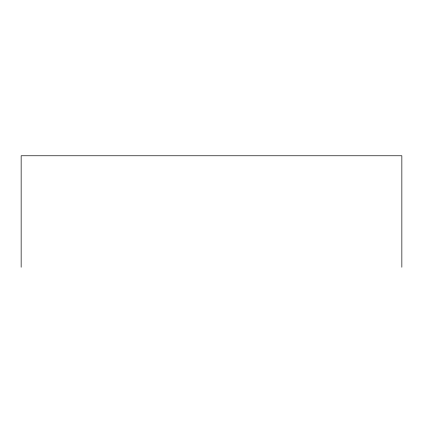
<?xml version="1.0" encoding="UTF-8"?>
<svg xmlns="http://www.w3.org/2000/svg" width="423" height="423" viewBox="0 0 423 423"><rect width="100%" height="100%" fill="white"/><g stroke="black" fill="none" stroke-linecap="round" stroke-linejoin="round"><path stroke-width="0.63" d="M401.85 267.236L401.85 155.764L21.15 155.764L21.15 267.236"/></g></svg>
